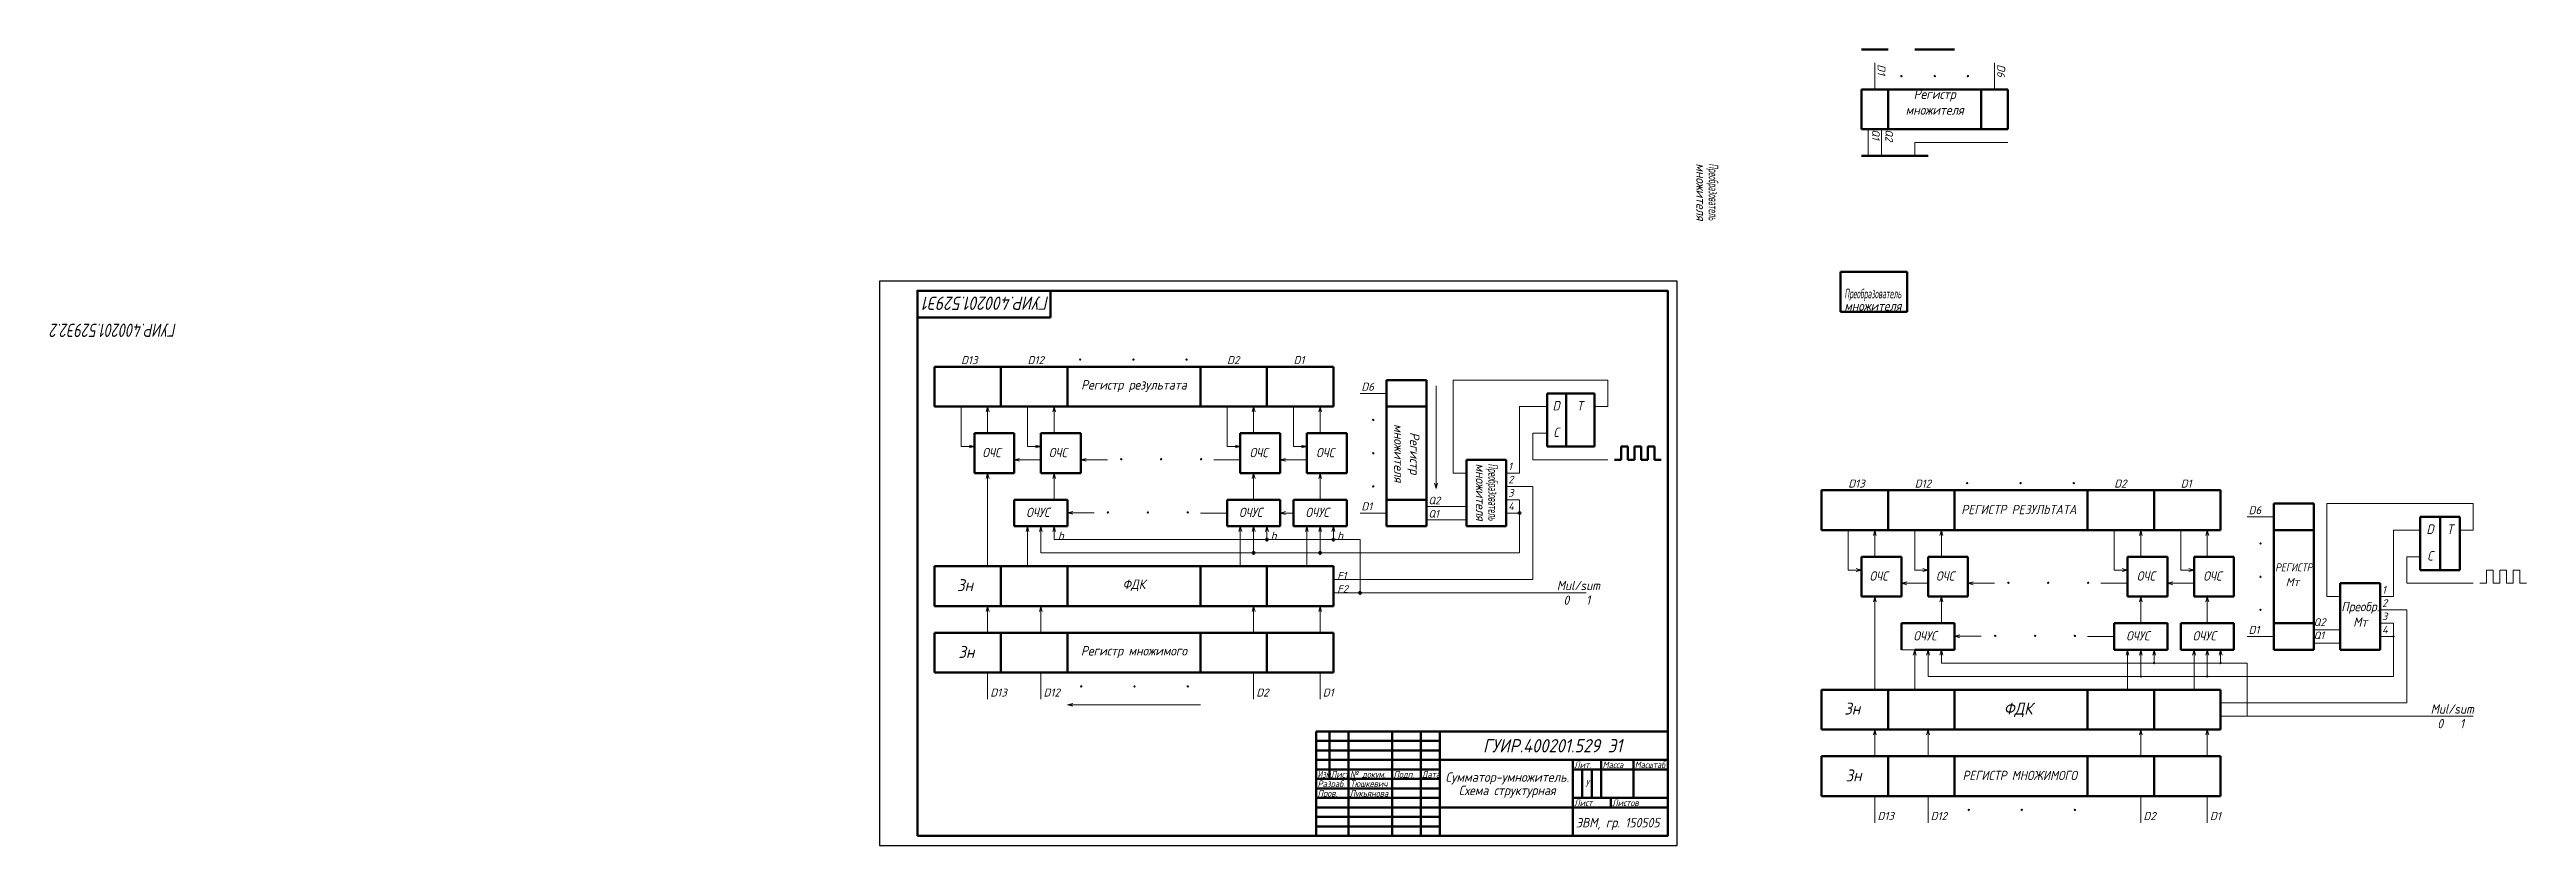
# Model space of a CAD drawing. Header units: millimetres. Extents: x -437 to 867, y 0 to 419.
import ezdxf
from ezdxf.enums import TextEntityAlignment as Align

# ---------------------------------------------------------------- set-up
doc = ezdxf.new("R2010")
doc.units = ezdxf.units.MM
doc.header["$LTSCALE"] = 0.5
doc.layers.get('0').update_dxf_attribs({"lineweight": 60})
doc.layers.get('Defpoints').update_dxf_attribs({"color": 5})
doc.layers.add('4-текст', color=7, linetype='Continuous', true_color=0x00ad00)
doc.styles.get("Standard").update_dxf_attribs({"font": 'ISOCPEUI.TTF', "width": 0.9})

# ---------------------------------------------------------------- blocks, each defined once
blk = doc.blocks.new('_Open30')
at = {"color": 0, "linetype": 'ByBlock', "lineweight": -2}
for p, q in [((-1, 0.27), (0, 0)), ((0, 0), (-1, -0.27)), ((0, 0), (-1, 0))]:
    blk.add_line(p, q, dxfattribs=at)

msp = doc.modelspace()

# ---------------------------------------------------------------- hatches: boundary and pattern name
at = {"lineweight": 20}
h = msp.add_hatch(color=0, dxfattribs=at)
h.set_gradient(color2=(0, 0, 0), tint=1)
h.paths.add_polyline_path([(538, 404.7, 1), (538, 405.3, 1)])
h = msp.add_hatch(color=0, dxfattribs=at)
h.set_gradient(color2=(0, 0, 0), tint=1)
h.paths.add_polyline_path([(555.5, 404.7, 1), (555.5, 405.3, 1)])
h = msp.add_hatch(color=0, dxfattribs=at)
h.set_gradient(color2=(0, 0, 0), tint=1)
h.paths.add_polyline_path([(573, 404.7, 1), (573, 405.3, 1)])
h = msp.add_hatch(color=0, dxfattribs=at)
h.set_gradient(color2=(0, 0, 0), tint=1)
h.paths.add_polyline_path([(106, 255.8, 1), (105.3, 255.8, 1)])
h = msp.add_hatch(color=0, dxfattribs=at)
h.set_gradient(color2=(0, 0, 0), tint=1)
h.paths.add_polyline_path([(134, 255.8, 1), (133.3, 255.8, 1)])
h = msp.add_hatch(color=0, dxfattribs=at)
h.set_gradient(color2=(0, 0, 0), tint=1)
h.paths.add_polyline_path([(162, 255.8, 1), (161.3, 255.8, 1)])
h = msp.add_hatch(color=0, dxfattribs=at)
h.set_gradient(color2=(0, 0, 0), tint=1)
h.paths.add_polyline_path([(260.3, 224, 1), (259.7, 224, 1)])
h = msp.add_hatch(color=0, dxfattribs=at)
h.set_gradient(color2=(0, 0, 0), tint=1)
h.paths.add_polyline_path([(127.7, 203.3, 1), (127, 203.3, 1)])
h = msp.add_hatch(color=0, dxfattribs=at)
h.set_gradient(color2=(0, 0, 0), tint=1)
h.paths.add_polyline_path([(148.7, 203.3, 1), (148, 203.3, 1)])
h = msp.add_hatch(color=0, dxfattribs=at)
h.set_gradient(color2=(0, 0, 0), tint=1)
h.paths.add_polyline_path([(169.7, 203.3, 1), (169, 203.3, 1)])
h = msp.add_hatch(color=0, dxfattribs=at)
h.set_gradient(color2=(0, 0, 0), tint=1)
h.paths.add_polyline_path([(260.3, 206.5, 1), (259.7, 206.5, 1)])
h = msp.add_hatch(color=0, dxfattribs=at)
h.set_gradient(color2=(0, 0, 0), tint=1)
h.paths.add_polyline_path([(260.3, 189, 1), (259.7, 189, 1)])
h = msp.add_hatch(color=0, dxfattribs=at)
h.set_gradient(color2=(0, 0, 0), tint=1)
h.paths.add_polyline_path([(573, 190.8, 1), (572.3, 190.8, 1)])
h = msp.add_hatch(color=0, dxfattribs=at)
h.set_gradient(color2=(0, 0, 0), tint=1)
h.paths.add_polyline_path([(601, 190.8, 1), (600.3, 190.8, 1)])
h = msp.add_hatch(color=0, dxfattribs=at)
h.set_gradient(color2=(0, 0, 0), tint=1)
h.paths.add_polyline_path([(629, 190.8, 1), (628.3, 190.8, 1)])
h = msp.add_hatch(color=0, dxfattribs=at)
h.set_gradient(color2=(0, 0, 0), tint=1)
h.paths.add_polyline_path([(120.7, 175.3, 1), (120, 175.3, 1)])
h = msp.add_hatch(color=0, dxfattribs=at)
h.set_gradient(color2=(0, 0, 0), tint=1)
h.paths.add_polyline_path([(141.7, 175.3, 1), (141, 175.3, 1)])
h = msp.add_hatch(color=0, dxfattribs=at)
h.set_gradient(color2=(0, 0, 0), tint=1)
h.paths.add_polyline_path([(162.7, 175.3, 1), (162, 175.3, 1)])
h = msp.add_hatch(color=0, dxfattribs=at)
h.set_gradient(color2=(0, 0, 0), tint=1)
edge = h.paths.add_edge_path()
edge.add_arc((337, 175), 0.5, 0, 360)
h = msp.add_hatch(color=0, dxfattribs=at)
h.set_gradient(color2=(0, 0, 0), tint=1)
edge = h.paths.add_edge_path()
edge.add_arc((204, 161), 0.5, 0, 360)
h = msp.add_hatch(color=0, dxfattribs=at)
h.set_gradient(color2=(0, 0, 0), tint=1)
edge = h.paths.add_edge_path()
edge.add_arc((239, 161), 0.5, 0, 360)
h = msp.add_hatch(color=0, dxfattribs=at)
h.set_gradient(color2=(0, 0, 0), tint=1)
h.paths.add_polyline_path([(727.3, 159, 1), (726.7, 159, 1)])
h = msp.add_hatch(color=0, dxfattribs=at)
h.set_gradient(color2=(0, 0, 0), tint=1)
edge = h.paths.add_edge_path()
edge.add_arc((197, 154), 0.5, 0, 360)
h = msp.add_hatch(color=0, dxfattribs=at)
h.set_gradient(color2=(0, 0, 0), tint=1)
edge = h.paths.add_edge_path()
edge.add_arc((232, 154), 0.5, 0, 360)
h = msp.add_hatch(color=0, dxfattribs=at)
h.set_gradient(color2=(0, 0, 0), tint=1)
edge = h.paths.add_edge_path()
edge.add_arc((253, 133), 0.5, 0, 360)
h = msp.add_hatch(color=0, dxfattribs=at)
h.set_gradient(color2=(0, 0, 0), tint=1)
h.paths.add_polyline_path([(594.7, 138.3, 1), (594, 138.3, 1)])
h = msp.add_hatch(color=0, dxfattribs=at)
h.set_gradient(color2=(0, 0, 0), tint=1)
h.paths.add_polyline_path([(615.7, 138.3, 1), (615, 138.3, 1)])
h = msp.add_hatch(color=0, dxfattribs=at)
h.set_gradient(color2=(0, 0, 0), tint=1)
h.paths.add_polyline_path([(636.7, 138.3, 1), (636, 138.3, 1)])
h = msp.add_hatch(color=0, dxfattribs=at)
h.set_gradient(color2=(0, 0, 0), tint=1)
h.paths.add_polyline_path([(727.3, 141.5, 1), (726.7, 141.5, 1)])
h = msp.add_hatch(color=0, dxfattribs=at)
h.set_gradient(color2=(0, 0, 0), tint=1)
h.paths.add_polyline_path([(727.3, 124, 1), (726.7, 124, 1)])
h = msp.add_hatch(color=0, dxfattribs=at)
h.set_gradient(color2=(0, 0, 0), tint=1)
h.paths.add_polyline_path([(587.7, 110.3, 1), (587, 110.3, 1)])
h = msp.add_hatch(color=0, dxfattribs=at)
h.set_gradient(color2=(0, 0, 0), tint=1)
h.paths.add_polyline_path([(608.7, 110.3, 1), (608, 110.3, 1)])
h = msp.add_hatch(color=0, dxfattribs=at)
h.set_gradient(color2=(0, 0, 0), tint=1)
h.paths.add_polyline_path([(629.7, 110.3, 1), (629, 110.3, 1)])
h = msp.add_hatch(color=0, dxfattribs=at)
h.set_gradient(color2=(0, 0, 0), tint=1)
h.paths.add_polyline_path([(797.3, 110, 1), (796.7, 110, 1)])
h = msp.add_hatch(color=0, dxfattribs=at)
h.set_gradient(color2=(0, 0, 0), tint=1)
h.paths.add_polyline_path([(671.3, 96, 1), (670.7, 96, 1)])
h = msp.add_hatch(color=0, dxfattribs=at)
h.set_gradient(color2=(0, 0, 0), tint=1)
h.paths.add_polyline_path([(706.3, 96, 1), (705.7, 96, 1)])
h = msp.add_hatch(color=0, dxfattribs=at)
h.set_gradient(color2=(0, 0, 0), tint=1)
h.paths.add_polyline_path([(106.7, 83.7, 1), (106, 83.7, 1)])
h = msp.add_hatch(color=0, dxfattribs=at)
h.set_gradient(color2=(0, 0, 0), tint=1)
h.paths.add_polyline_path([(134.7, 83.7, 1), (134, 83.7, 1)])
h = msp.add_hatch(color=0, dxfattribs=at)
h.set_gradient(color2=(0, 0, 0), tint=1)
h.paths.add_polyline_path([(162.7, 83.7, 1), (162, 83.7, 1)])
h = msp.add_hatch(color=0, dxfattribs=at)
h.set_gradient(color2=(0, 0, 0), tint=1)
h.paths.add_polyline_path([(664.3, 89, 1), (663.7, 89, 1)])
h = msp.add_hatch(color=0, dxfattribs=at)
h.set_gradient(color2=(0, 0, 0), tint=1)
h.paths.add_polyline_path([(699.3, 89, 1), (698.7, 89, 1)])
h = msp.add_hatch(color=0, dxfattribs=at)
h.set_gradient(color2=(0, 0, 0), tint=1)
h.paths.add_polyline_path([(573.7, 18.7, 1), (573, 18.7, 1)])
h = msp.add_hatch(color=0, dxfattribs=at)
h.set_gradient(color2=(0, 0, 0), tint=1)
h.paths.add_polyline_path([(601.7, 18.7, 1), (601, 18.7, 1)])
h = msp.add_hatch(color=0, dxfattribs=at)
h.set_gradient(color2=(0, 0, 0), tint=1)
h.paths.add_polyline_path([(629.7, 18.7, 1), (629, 18.7, 1)])

# ---------------------------------------------------------------- linework, layer by layer
at = {"color": 0, "lineweight": 100}
for p, q in [((531, 419), (517, 419)), ((566, 419), (545, 419)), ((517, 377), (517, 398)), ((517, 398), (531, 398)), ((538, 398), (531, 398)), ((531, 398), (531, 377)), ((587, 398), (538, 398)), ((580, 377), (580, 398)), ((587, 398), (594, 398)), ((594, 398), (594, 377)), ((531, 377), (517, 377)), ((580, 377), (531, 377)), ((594, 377), (580, 377)), ((520.5, 363), (517, 363)), ((552, 363), (520.5, 363)), ((552, 363), (545, 363)), ((541, 302), (506, 302)), ((506, 302), (506, 281)), ((541, 302), (534, 302)), ((541, 281), (541, 302)), ((506, 281), (537.5, 281)), ((506, 281), (513, 281)), ((537.5, 281), (541, 281)), ((29, 231), (29, 252)), ((29, 252), (232, 252)), ((64, 252), (64, 231)), ((99, 231), (99, 252)), ((169, 252), (169, 231)), ((204, 231), (204, 252)), ((232, 252), (239, 252)), ((239, 252), (239, 231)), ((267, 238), (267, 245)), ((267, 245), (288, 245)), ((267, 238), (267, 189)), ((288, 245), (288, 231)), ((372, 238), (351.5, 238)), ((361.5, 210), (361.5, 238)), ((197, 231), (29, 231)), ((29, 231), (43, 231)), ((232, 231), (197, 231)), ((239, 231), (232, 231)), ((288, 231), (267, 231)), ((288, 231), (288, 182)), ((50, 196), (50, 217)), ((50, 217), (71, 217)), ((50, 217), (50, 210)), ((50, 217), (57, 217)), ((71, 217), (71, 196)), ((85, 210), (85, 217)), ((85, 217), (106, 217)), ((85, 217), (92, 217)), ((85, 196), (85, 210)), ((106, 217), (106, 196)), ((211, 217), (190, 217)), ((190, 217), (190, 196)), ((211, 203), (211, 217)), ((225, 196), (225, 217)), ((225, 217), (232, 217)), ((225, 217), (225, 210)), ((232, 217), (246, 217)), ((246, 217), (246, 196)), ((351.5, 210), (372, 210)), ((351.5, 210), (361.5, 210)), ((390.5, 203), (390.5, 210)), ((390.5, 210), (394, 210)), ((394, 210), (394, 203)), ((397.5, 203), (397.5, 210)), ((397.5, 210), (401, 210)), ((401, 210), (401, 203)), ((404.5, 203), (404.5, 210)), ((404.5, 210), (408, 210)), ((408, 210), (408, 203)), ((57, 196), (50, 196)), ((71, 196), (57, 196)), ((85, 196), (85, 203)), ((106, 196), (85, 196)), ((106, 196), (106, 203)), ((190, 196), (190, 203)), ((190, 196), (211, 196)), ((190, 196), (197, 196)), ((211, 196), (211, 203)), ((225, 196), (225, 203)), ((246, 196), (225, 196)), ((225, 196), (232, 196)), ((330, 203), (309, 203)), ((309, 203), (309, 171.5)), ((309, 203), (309, 196)), ((330, 168), (330, 203)), ((390.5, 203), (387, 203)), ((394, 203), (397.5, 203)), ((401, 203), (404.5, 203)), ((408, 203), (411.5, 203)), ((267, 189), (267, 182)), ((496, 166), (496, 187)), ((496, 187), (699, 187)), ((531, 187), (531, 166)), ((566, 166), (566, 187)), ((636, 187), (636, 166)), ((671, 166), (671, 187)), ((699, 187), (706, 187)), ((706, 187), (706, 166)), ((71, 168), (71, 182)), ((71, 182), (99, 182)), ((99, 182), (92, 182)), ((99, 182), (99, 168)), ((183, 168), (183, 182)), ((183, 182), (204, 182)), ((211, 182), (204, 182)), ((211, 182), (211, 168)), ((246, 182), (218, 182)), ((218, 182), (218, 168)), ((246, 182), (246, 168)), ((267, 182), (288, 182)), ((267, 168), (267, 182)), ((288, 182), (288, 168)), ((309, 171.5), (309, 168)), ((330, 168), (330, 175)), ((734, 173), (734, 180)), ((734, 180), (755, 180)), ((734, 173), (734, 124)), ((755, 180), (755, 166)), ((832, 173), (811, 173)), ((821.5, 145), (821.5, 173)), ((832, 166), (832, 173)), ((78, 168), (71, 168)), ((99, 168), (78, 168)), ((211, 168), (183, 168)), ((218, 168), (246, 168)), ((288, 168), (267, 168)), ((309, 168), (330, 168)), ((664, 166), (496, 166)), ((496, 166), (510, 166)), ((699, 166), (664, 166)), ((706, 166), (699, 166)), ((755, 166), (734, 166)), ((755, 166), (755, 117)), ((832, 145), (832, 166)), ((29, 126), (29, 147)), ((29, 126), (29, 147)), ((29, 147), (64, 147)), ((29, 126), (29, 147)), ((29, 147), (232, 147)), ((64, 147), (57, 147)), ((64, 147), (57, 147)), ((57, 147), (99, 147)), ((99, 147), (57, 147)), ((64, 147), (64, 126)), ((64, 147), (85, 147)), ((64, 147), (78, 147)), ((99, 126), (99, 147)), ((99, 147), (162, 147)), ((99, 147), (169, 147)), ((169, 147), (169, 126)), ((197, 147), (190, 147)), ((204, 147), (190, 147)), ((197, 147), (232, 147)), ((204, 126), (204, 147)), ((232, 147), (225, 147)), ((239, 147), (225, 147)), ((232, 147), (239, 147)), ((239, 147), (239, 126)), ((239, 147), (239, 126)), ((517, 131), (517, 152)), ((517, 152), (538, 152)), ((517, 152), (517, 145)), ((517, 152), (524, 152)), ((538, 152), (538, 131)), ((552, 145), (552, 152)), ((552, 152), (573, 152)), ((552, 152), (559, 152)), ((552, 131), (552, 145)), ((573, 152), (573, 131)), ((678, 152), (657, 152)), ((657, 152), (657, 131)), ((678, 138), (678, 152)), ((692, 131), (692, 152)), ((692, 152), (699, 152)), ((692, 152), (692, 145)), ((699, 152), (713, 152)), ((713, 152), (713, 131)), ((811, 145), (832, 145)), ((524, 131), (517, 131)), ((538, 131), (524, 131)), ((552, 131), (552, 138)), ((573, 131), (552, 131)), ((573, 131), (573, 138)), ((657, 131), (657, 138)), ((657, 131), (678, 131)), ((657, 131), (664, 131)), ((678, 131), (678, 138)), ((692, 131), (692, 138)), ((713, 131), (692, 131)), ((692, 131), (699, 131)), ((790, 138), (769, 138)), ((769, 138), (769, 106.5)), ((769, 138), (769, 131)), ((790, 103), (790, 138)), ((197, 126), (29, 126)), ((64, 126), (57, 126)), ((64, 126), (99, 126)), ((99, 126), (85, 126)), ((162, 126), (197, 126)), ((197, 126), (190, 126)), ((232, 126), (197, 126)), ((232, 126), (225, 126)), ((239, 126), (232, 126)), ((734, 124), (734, 117)), ((29, 91), (29, 112)), ((29, 91), (29, 112)), ((29, 112), (64, 112)), ((29, 91), (29, 112)), ((29, 112), (232, 112)), ((64, 112), (57, 112)), ((64, 112), (64, 91)), ((64, 112), (85, 112)), ((99, 91), (99, 112)), ((99, 112), (162, 112)), ((99, 112), (169, 112)), ((169, 112), (169, 91)), ((197, 112), (190, 112)), ((197, 112), (232, 112)), ((204, 91), (204, 112)), ((232, 112), (225, 112)), ((232, 112), (239, 112)), ((239, 112), (239, 91)), ((239, 112), (239, 91)), ((538, 103), (538, 117)), ((538, 117), (566, 117)), ((566, 117), (559, 117)), ((566, 117), (566, 103)), ((650, 103), (650, 117)), ((650, 117), (671, 117)), ((678, 117), (671, 117)), ((678, 117), (678, 103)), ((713, 117), (685, 117)), ((685, 117), (685, 103)), ((713, 117), (713, 103)), ((734, 117), (755, 117)), ((734, 103), (734, 117)), ((755, 117), (755, 103)), ((769, 106.5), (769, 103)), ((790, 103), (790, 110)), ((566, 103), (545, 103)), ((678, 103), (650, 103)), ((685, 103), (713, 103)), ((755, 103), (734, 103)), ((769, 103), (790, 103)), ((197, 91), (29, 91)), ((64, 91), (57, 91)), ((64, 91), (99, 91)), ((99, 91), (85, 91)), ((162, 91), (197, 91)), ((197, 91), (190, 91)), ((232, 91), (197, 91)), ((232, 91), (225, 91)), ((239, 91), (232, 91)), ((496, 61), (496, 82)), ((496, 61), (496, 82)), ((496, 82), (531, 82)), ((496, 61), (496, 82)), ((496, 82), (699, 82)), ((531, 82), (524, 82)), ((531, 82), (524, 82)), ((524, 82), (566, 82)), ((566, 82), (524, 82)), ((531, 82), (531, 61)), ((531, 82), (552, 82)), ((531, 82), (545, 82)), ((566, 61), (566, 82)), ((566, 82), (629, 82)), ((566, 82), (636, 82)), ((636, 82), (636, 61)), ((664, 82), (657, 82)), ((671, 82), (657, 82)), ((664, 82), (699, 82)), ((671, 61), (671, 82)), ((699, 82), (692, 82)), ((706, 82), (692, 82)), ((699, 82), (706, 82)), ((706, 82), (706, 61)), ((706, 82), (706, 61)), ((664, 61), (496, 61)), ((531, 61), (524, 61)), ((531, 61), (566, 61)), ((566, 61), (552, 61)), ((629, 61), (664, 61)), ((664, 61), (657, 61)), ((699, 61), (664, 61)), ((699, 61), (692, 61)), ((706, 61), (699, 61)), ((496, 26), (496, 47)), ((496, 26), (496, 47)), ((496, 47), (531, 47)), ((496, 26), (496, 47)), ((496, 47), (699, 47)), ((531, 47), (524, 47)), ((531, 47), (531, 26)), ((531, 47), (552, 47)), ((566, 26), (566, 47)), ((566, 47), (629, 47)), ((566, 47), (636, 47)), ((636, 47), (636, 26)), ((664, 47), (657, 47)), ((664, 47), (699, 47)), ((671, 26), (671, 47)), ((699, 47), (692, 47)), ((699, 47), (706, 47)), ((706, 47), (706, 26)), ((706, 47), (706, 26)), ((664, 26), (496, 26)), ((531, 26), (524, 26)), ((531, 26), (566, 26)), ((566, 26), (552, 26)), ((629, 26), (664, 26)), ((664, 26), (657, 26)), ((699, 26), (664, 26)), ((699, 26), (692, 26)), ((706, 26), (699, 26))]:
    msp.add_line(p, q, dxfattribs=at)
at = {"color": 0, "lineweight": 20}
for p, q in [((524, 398), (524, 412)), ((587, 398), (587, 412)), ((517, 398), (524, 398)), ((580, 398), (587, 398)), ((517, 377), (520.5, 377)), ((520.5, 377), (520.5, 363)), ((527.5, 363), (527.5, 377)), ((531, 377), (580, 377)), ((545, 363), (545, 370)), ((545, 370), (594, 370)), ((520.5, 363), (527.5, 363)), ((537.5, 281), (530.5, 281)), ((29, 231), (29, 252)), ((29, 231), (29, 252)), ((29, 252), (64, 252)), ((64, 252), (57, 252)), ((64, 252), (85, 252)), ((99, 252), (162, 252)), ((99, 252), (169, 252)), ((197, 252), (190, 252)), ((197, 252), (232, 252)), ((232, 252), (225, 252)), ((239, 252), (239, 231)), ((267, 238), (253, 238)), ((267, 231), (267, 238)), ((293, 235), (293, 242)), ((302, 196), (302, 245)), ((302, 245), (379, 245)), ((43, 210), (43, 231)), ((43, 231), (43, 214.2)), ((64, 231), (57, 231)), ((57, 217), (57, 224)), ((64, 231), (99, 231)), ((64, 231), (78, 231)), ((78, 231), (78, 210)), ((99, 231), (85, 231)), ((92, 217), (92, 224)), ((162, 231), (197, 231)), ((169, 231), (183, 231)), ((183, 231), (183, 210)), ((197, 231), (190, 231)), ((197, 224), (197, 217)), ((218, 210), (218, 231)), ((232, 231), (225, 231)), ((232, 224), (232, 217)), ((288, 182), (288, 231)), ((351, 231), (337, 231)), ((337, 231), (337, 203)), ((379, 231), (376.5, 231)), ((351, 217), (344, 217)), ((344, 217), (344, 203)), ((85, 203), (78, 203)), ((113, 203), (120, 203)), ((190, 203), (176, 203)), ((225, 203), (218, 203)), ((309, 196), (302, 196)), ((337, 196), (330, 196)), ((337, 203), (337, 196)), ((344, 203), (379, 203)), ((57, 147), (57, 189)), ((92, 182), (92, 189)), ((197, 189), (197, 182)), ((232, 189), (232, 182)), ((344, 189), (330, 189)), ((344, 189), (344, 140)), ((496, 166), (496, 187)), ((496, 166), (496, 187)), ((496, 187), (531, 187)), ((531, 187), (524, 187)), ((531, 187), (552, 187)), ((566, 187), (629, 187)), ((566, 187), (636, 187)), ((664, 187), (657, 187)), ((664, 187), (699, 187)), ((699, 187), (692, 187)), ((706, 187), (706, 166)), ((99, 168), (99, 175)), ((183, 175), (176, 175)), ((183, 168), (183, 175)), ((197, 182), (204, 182)), ((267, 175), (253, 175)), ((267, 168), (267, 175)), ((302, 178.5), (288, 178.5)), ((288, 168), (288, 171.5)), ((288, 171.5), (302, 171.5)), ((309, 171.5), (309, 178.5)), ((337, 182), (330, 182)), ((330, 175), (336.5, 175)), ((337, 175.5), (337, 182)), ((337, 174.5), (337, 154)), ((734, 173), (720, 173)), ((734, 166), (734, 173)), ((762, 131), (762, 180)), ((762, 180), (839, 180)), ((839, 180), (839, 166)), ((78, 147), (78, 161)), ((85, 154), (85, 161)), ((99, 161), (92, 161)), ((203.5, 161), (99, 161)), ((190, 147), (190, 161)), ((190, 161), (197, 161)), ((197, 161), (197, 154.5)), ((197, 154.5), (197, 161)), ((197, 161), (203.5, 161)), ((238.5, 161), (204.5, 161)), ((225, 147), (225, 161)), ((225, 161), (232, 161)), ((232, 161), (232, 154.5)), ((232, 161), (238.5, 161)), ((232, 154.5), (232, 161)), ((253, 161), (239.5, 161)), ((253, 140), (253, 161)), ((253, 161), (253, 154)), ((510, 145), (510, 166)), ((510, 166), (510, 149.2)), ((531, 166), (524, 166)), ((524, 152), (524, 159)), ((531, 166), (566, 166)), ((531, 166), (545, 166)), ((545, 166), (545, 145)), ((566, 166), (552, 166)), ((559, 152), (559, 159)), ((629, 166), (664, 166)), ((636, 166), (650, 166)), ((650, 166), (650, 145)), ((664, 166), (657, 166)), ((664, 159), (664, 152)), ((685, 145), (685, 166)), ((699, 166), (692, 166)), ((699, 159), (699, 152)), ((755, 117), (755, 166)), ((811, 166), (797, 166)), ((797, 166), (797, 138)), ((839, 166), (832, 166)), ((92, 154), (85, 154)), ((196.5, 154), (92, 154)), ((231.5, 154), (197.5, 154)), ((232.3, 154), (231.7, 154)), ((232, 154), (232, 154.3)), ((232, 154.3), (232, 154)), ((330, 154), (232.5, 154)), ((253, 154), (323, 154)), ((811, 152), (804, 152)), ((804, 152), (804, 138)), ((811, 145), (821.5, 145)), ((846, 138), (846, 145)), ((846, 145), (849.5, 145)), ((849.5, 145), (849.5, 138)), ((853, 138), (853, 145)), ((853, 145), (856.5, 145)), ((856.5, 145), (856.5, 138)), ((860, 138), (860, 145)), ((860, 145), (863.5, 145)), ((863.5, 145), (863.5, 138)), ((239, 140), (337, 140)), ((239, 133), (372, 133)), ((239, 133), (253, 133)), ((253, 133), (253, 140)), ((552, 138), (545, 138)), ((580, 138), (587, 138)), ((657, 138), (643, 138)), ((692, 138), (685, 138)), ((769, 131), (762, 131)), ((797, 131), (790, 131)), ((797, 138), (797, 131)), ((804, 138), (839, 138)), ((846, 138), (842.5, 138)), ((849.5, 138), (853, 138)), ((856.5, 138), (860, 138)), ((863.5, 138), (867, 138)), ((57, 119), (57, 112)), ((85, 119), (85, 112)), ((197, 119), (197, 112)), ((232, 119), (232, 112)), ((524, 82), (524, 124)), ((559, 117), (559, 124)), ((664, 124), (664, 117)), ((699, 124), (699, 117)), ((804, 124), (790, 124)), ((804, 124), (804, 75)), ((566, 103), (566, 110)), ((650, 110), (643, 110)), ((650, 103), (650, 110)), ((664, 117), (671, 117)), ((734, 110), (720, 110)), ((734, 103), (734, 110)), ((769, 113.5), (755, 113.5)), ((755, 103), (755, 106.5)), ((755, 106.5), (769, 106.5)), ((769, 106.5), (769, 113.5)), ((797, 117), (790, 117)), ((790, 110), (797, 110)), ((797, 110), (797, 117)), ((797, 110), (797, 89)), ((545, 103), (538, 103)), ((545, 82), (545, 96)), ((552, 89), (552, 96)), ((566, 96), (559, 96)), ((720, 96), (566, 96)), ((657, 82), (657, 96)), ((657, 96), (664, 96)), ((664, 96), (664, 89)), ((664, 89), (664, 96)), ((664, 96), (671, 96)), ((692, 82), (692, 96)), ((692, 96), (699, 96)), ((699, 96), (699, 89)), ((699, 89), (699, 96)), ((699, 96), (706, 96)), ((720, 75), (720, 96)), ((720, 96), (720, 89)), ((57, 91), (57, 77)), ((85, 91), (85, 77)), ((197, 91), (197, 77)), ((232, 91), (232, 77)), ((559, 89), (552, 89)), ((797, 89), (559, 89)), ((720, 89), (790, 89)), ((143.8, 74), (169, 74)), ((706, 75), (804, 75)), ((706, 68), (839, 68)), ((706, 68), (720, 68)), ((720, 68), (720, 75)), ((524, 54), (524, 47)), ((552, 54), (552, 47)), ((664, 54), (664, 47)), ((699, 54), (699, 47)), ((524, 26), (524, 12)), ((552, 26), (552, 12)), ((664, 26), (664, 12)), ((699, 26), (699, 12))]:
    msp.add_line(p, q, dxfattribs=at)
at = {"lineweight": 70}
for p, q in [((90, 292), (90, 278)), ((20, 278), (90, 278)), ((415, 60), (230, 60)), ((230, 5), (230, 60)), ((230, 55), (295, 55)), ((237, 60), (237, 35)), ((247, 5), (247, 60)), ((270, 60), (270, 5)), ((285, 5), (285, 60)), ((295, 60), (295, 5)), ((230, 50), (295, 50)), ((230, 45), (295, 45)), ((230, 40), (295, 40)), ((295, 45), (415, 45)), ((365, 5), (365, 45)), ((365, 45), (365, 40)), ((365, 40), (415, 40)), ((370, 25), (370, 40)), ((375, 40), (375, 25)), ((380, 45), (380, 25)), ((397, 25), (397, 45)), ((230, 35), (295, 35)), ((230, 30), (295, 30)), ((230, 25), (295, 25)), ((230, 20), (295, 20)), ((230, 15), (295, 15)), ((295, 20), (415, 20)), ((365, 25), (415, 25)), ((385, 20), (385, 25)), ((230, 10), (295, 10))]:
    msp.add_line(p, q, dxfattribs=at)
at = {"lineweight": 100}
for p, q in [((361.5, 238), (351.5, 238)), ((351.5, 238), (351.5, 210)), ((376.5, 238), (372, 238)), ((376.5, 210), (376.5, 238)), ((351.5, 231), (351.5, 217)), ((361.5, 210), (376.5, 210)), ((811, 173), (811, 145))]:
    msp.add_line(p, q, dxfattribs=at)
at = {"lineweight": 20}
for p, q in [((383.5, 245), (379, 245)), ((383.5, 231), (383.5, 245)), ((337, 231), (351.5, 231)), ((376.5, 231), (383.5, 231)), ((351.5, 217), (351, 217)), ((379, 203), (383.5, 203)), ((106, 175.1), (113, 175.1)), ((183, 175), (169, 175)), ((302, 178.5), (309, 178.5)), ((302, 171.5), (309, 171.5)), ((337, 154), (330, 154)), ((337, 140), (344, 140)), ((573, 110.1), (580, 110.1)), ((650, 110), (636, 110))]:
    msp.add_line(p, q, dxfattribs=at)
at = {"lineweight": 70}
msp.add_lwpolyline([(20, 5), (415, 5), (415, 292), (20, 292)], close=True, dxfattribs=at)
at = {"color": 0, "linetype": 'ByBlock', "lineweight": 20}
for points in [[(293, 188), (293, 235)], [(57, 228.2), (57, 224)], [(92, 228.2), (92, 224)], [(197, 228.2), (197, 224)], [(232, 228.2), (232, 224)], [(47.2, 210), (43, 210)], [(82.2, 210), (78, 210)], [(187.2, 210), (183, 210)], [(222.2, 210), (218, 210)], [(73.8, 203), (78, 203)], [(108.8, 203), (113, 203)], [(213.8, 203), (218, 203)], [(57, 193.2), (57, 189)], [(92, 193.2), (92, 189)], [(197, 193.2), (197, 189)], [(232, 193.2), (232, 189)], [(101.8, 175.1), (106, 175.1)], [(213.8, 175), (218, 175)], [(78, 165.2), (78, 161)], [(85, 165.2), (85, 161)], [(92, 165.2), (92, 161)], [(190, 165.2), (190, 161)], [(197, 165.2), (197, 161)], [(204, 165.2), (204, 161.5)], [(225, 165.2), (225, 161)], [(232, 165.2), (232, 161)], [(239, 165.2), (239, 161.5)], [(524, 163.2), (524, 159)], [(559, 163.2), (559, 159)], [(664, 163.2), (664, 159)], [(699, 163.2), (699, 159)], [(514.2, 145), (510, 145)], [(549.2, 145), (545, 145)], [(654.2, 145), (650, 145)], [(689.2, 145), (685, 145)], [(540.8, 138), (545, 138)], [(575.8, 138), (580, 138)], [(680.8, 138), (685, 138)], [(57, 123.2), (57, 119)], [(85, 123.2), (85, 119)], [(197, 123.2), (197, 119)], [(232, 123.2), (232, 119)], [(524, 128.2), (524, 124)], [(559, 128.2), (559, 124)], [(664, 128.2), (664, 124)], [(699, 128.2), (699, 124)], [(568.8, 110.1), (573, 110.1)], [(545, 100.2), (545, 96)], [(552, 100.2), (552, 96)], [(559, 100.2), (559, 96)], [(657, 100.2), (657, 96)], [(664, 100.2), (664, 96)], [(671, 100.2), (671, 96)], [(692, 100.2), (692, 96)], [(699, 100.2), (699, 96)], [(706, 100.2), (706, 96)], [(101.8, 74), (143.8, 74)], [(524, 58.2), (524, 54)], [(552, 58.2), (552, 54)], [(664, 58.2), (664, 54)], [(699, 58.2), (699, 54)]]:
    msp.add_lwpolyline(points, dxfattribs=at)
at = {"color": 0, "lineweight": 20}
for centre in [(538, 405), (555.5, 405), (573, 405), (105.7, 255.8), (133.7, 255.8), (161.7, 255.8), (260, 224), (127.3, 203.3), (148.3, 203.3), (169.3, 203.3), (260, 206.5), (260, 189), (572.6, 190.8), (600.7, 190.8), (628.7, 190.8), (120.3, 175.3), (141.3, 175.3), (162.3, 175.3), (727, 159), (594.3, 138.3), (615.3, 138.3), (636.3, 138.3), (727, 141.5), (727, 124), (587.4, 110.3), (608.4, 110.3), (629.3, 110.3), (797, 110), (671, 96), (706, 96), (106.3, 83.7), (134.3, 83.7), (162.3, 83.7), (664, 89), (699, 89), (573.4, 18.7), (601.3, 18.7), (629.3, 18.7)]:
    msp.add_circle(centre, 0.35, dxfattribs=at)
for centre in [(337, 175), (204, 161), (239, 161), (197, 154), (232, 154), (253, 133)]:
    msp.add_circle(centre, 0.5)
at = {"layer": 'Defpoints'}
msp.add_lwpolyline([(0, 0), (420, 0), (420, 297), (0, 297)], close=True, dxfattribs=at)

# ---------------------------------------------------------------- block references
at = {"color": 0, "lineweight": 20, "xscale": 2.8, "yscale": 2.8, "zscale": 2.8}
for p, rotation in [((57, 231), 90), ((92, 231), 90), ((197, 231), 90), ((232, 231), 90), ((57, 196), 90), ((71, 203), 180), ((92, 196), 90), ((106, 203), 180), ((197, 196), 90), ((211, 203), 180), ((232, 196), 90), ((293, 188), 270), ((99, 175.1), 180), ((211, 175), 180), ((78, 168), 90), ((85, 168), 90), ((92, 168), 90), ((190, 168), 90), ((197, 168), 90), ((204, 168), 90), ((225, 168), 90), ((232, 168), 90), ((239, 168), 90), ((524, 166), 90), ((559, 166), 90), ((664, 166), 90), ((699, 166), 90), ((524, 131), 90), ((538, 138), 180), ((559, 131), 90), ((573, 138), 180), ((664, 131), 90), ((678, 138), 180), ((699, 131), 90), ((57, 126), 90), ((85, 126), 90), ((197, 126), 90), ((232, 126), 90), ((566, 110.1), 180), ((545, 103), 90), ((552, 103), 90), ((559, 103), 90), ((657, 103), 90), ((664, 103), 90), ((671, 103), 90), ((692, 103), 90), ((699, 103), 90), ((706, 103), 90), ((99, 74), 180), ((524, 61), 90), ((552, 61), 90), ((664, 61), 90), ((699, 61), 90)]:
    msp.add_blockref('_Open30', p, dxfattribs=dict(at, rotation=rotation))
for p in [(50, 210), (85, 210), (190, 210), (225, 210), (517, 145), (552, 145), (657, 145), (692, 145)]:
    msp.add_blockref('_Open30', p, dxfattribs=at)

# ---------------------------------------------------------------- texts
at = {"color": 0, "lineweight": 20}
for s, height, p in [('D1', 4.2, (529.6, 411.3)), ('D6', 4.2, (592.6, 411.3)), ('Q1', 4, (526.6, 377)), ('Q2', 4, (533.6, 377))]:
    msp.add_text(s, height=height, rotation=270, dxfattribs=at).set_placement(p, align=Align.TOP_LEFT)
for s, width, p, p2 in [('множителя', 0.84381, (430, 359), (430, 329)), ('Преобразователь', 0.5292, (436.5, 359), (436.5, 329)), ('множителя', 0.84381, (314, 201), (314, 171)), ('Преобразователь', 0.5292, (320.5, 201), (320.5, 171))]:
    msp.add_text(s, height=5, rotation=270, dxfattribs=dict(width=width)).set_placement(p, p2, align=Align.FIT)
at = {"lineweight": 70, "width": 0.805424}
msp.add_text('ГУИР.400201.529Э1', height=7, rotation=180.1159, dxfattribs=at).set_placement((89.5, 289), (23.3, 288.9), align=Align.FIT)
for s, width, p, p2 in [('Преобразователь', 0.5292, (508, 288), (538, 288)), ('множителя', 0.84381, (508, 281.5), (538, 281.5))]:
    msp.add_text(s, height=5, dxfattribs=dict(width=width)).set_placement(p, p2, align=Align.FIT)
at = {"lineweight": 100, "width": 0.730892}
msp.add_text('ГУИР.400201.529Э2.2', height=7, rotation=180.1159, dxfattribs=at).set_placement((-369.8, 274.8), (-436, 274.6), align=Align.FIT)
at = {"color": 0, "lineweight": 20}
for s, height, p in [('D13', 4.2, (43, 257.6)), ('D12', 4.2, (78, 257.6)), ('D2', 4.2, (183, 257.6)), ('D1', 4.2, (218, 257.6)), ('D6', 4.2, (253.7, 243.6)), ('1', 4, (331, 201.6)), ('Q2', 4, (289, 183.6)), ('2', 4, (331, 194.6)), ('3', 4, (331, 187.6)), ('D13', 4.2, (510, 192.6)), ('D12', 4.2, (545, 192.6)), ('D2', 4.2, (650, 192.6)), ('D1', 4.2, (685, 192.6)), ('D1', 4.2, (253.7, 180.6)), ('Q1', 4, (289, 176.6)), ('4', 4, (331, 180.6)), ('D6', 4.2, (720.7, 178.6)), ('h', 4.2, (94, 165.2)), ('h', 4.2, (206, 165.2)), ('h', 4.2, (241, 165.2)), ('F1', 4, (241, 144)), ('F2', 4, (241, 137)), ('Мт', 4.2, (740.3, 140.8)), ('1', 4, (791, 136.6)), ('Q2', 4, (755, 119.6)), ('2', 4, (791, 129.6)), ('3', 4, (791, 122.6)), ('D1', 4.2, (720.7, 115.6)), ('Q1', 4, (755, 112.6)), ('4', 4, (791, 115.6)), ('D13', 4.2, (58.4, 82.6)), ('D12', 4.2, (86.4, 82.6)), ('D2', 4.2, (198.4, 82.6)), ('D1', 4.2, (233.4, 82.6)), ('D13', 4.2, (525.4, 17.6)), ('D12', 4.2, (553.4, 17.6)), ('D2', 4.2, (665.4, 17.6)), ('D1', 4.2, (700.4, 17.6))]:
    msp.add_text(s, height=height, dxfattribs=at).set_placement(p, align=Align.TOP_LEFT)
at = {"color": 0, "lineweight": 100, "width": 0.9}
for s, height, p in [('ОЧС', 4.9, (54.2, 204.4)), ('ОЧС', 4.9, (89.2, 204.4)), ('ОЧС', 4.9, (194.9, 204.4)), ('ОЧС', 4.9, (229.9, 204.4)), ('ОЧС', 4.9, (521.2, 139.4)), ('ОЧС', 4.9, (556.2, 139.4)), ('ОЧС', 4.9, (661.9, 139.4)), ('ОЧС', 4.9, (696.9, 139.4)), ('Зн', 6.3, (40.9, 133.9)), ('Зн', 6.3, (41.6, 98.7)), ('Зн', 6.3, (507.9, 68.9)), ('ФДК', 6.3, (591.9, 68.9)), ('Зн', 6.3, (508.6, 33.7))]:
    msp.add_text(s, height=height, dxfattribs=at).set_placement(p)
at = {"color": 0, "lineweight": 20, "width": 0.9}
for s, p in [('ОЧУС', (77.3, 172.9)), ('ОЧУС', (189.3, 172.9)), ('ОЧУС', (224.3, 172.9)), ('РЕГИСТР РЕЗУЛЬТАТА', (569.5, 174.4)), ('Mul/sum', (356.6, 134.4)), ('0', (360.1, 126.7)), ('1', (372, 126.7)), ('ОЧУС', (544.3, 107.9)), ('ОЧУС', (656.3, 107.9)), ('ОЧУС', (691.3, 107.9)), ('Mul/sum', (816.6, 69.4)), ('0', (820.1, 61.7)), ('1', (832, 61.7))]:
    msp.add_text(s, height=4.9, dxfattribs=at).set_placement(p)
at = {"color": 0, "lineweight": 20, "width": 0.836502}
msp.add_text('РЕГИСТР', height=4.2, dxfattribs=at).set_placement((734.7, 144.3), (754.3, 144.3), align=Align.FIT)
at = {"color": 0, "lineweight": 100, "width": 0.879789}
msp.add_text('РЕГИСТР МНОЖИМОГО', height=4.9, dxfattribs=at).set_placement((570.2, 34.4), (630.4, 34.4), align=Align.FIT)
at = {"lineweight": 70, "width": 0.863386}
msp.add_text('ЭВМ, гр. 150505', height=5, dxfattribs=at).set_placement((366.7, 9.5), (410.7, 9.5), align=Align.FIT)
at = {"char_height": 5, "attachment_point": 1}
for s, width, insert in [('\\pxqc;Регистр множителя', 49, (531, 398)), ('\\pxqc;Регистр результата', 70, (99, 245)), ('\\pxqc;ФДК', 70, (99, 140)), ('\\pxqc;Регистр множимого', 70, (99, 105))]:
    msp.add_mtext_dynamic_manual_height_columns(s, width=width, gutter_width=25, heights=[0], dxfattribs=dict(at, insert=insert))
at = {"lineweight": 100, "char_height": 5, "attachment_point": 1}
for s, insert in [('\\pxqc;D', (351, 234)), ('\\pxqc;T', (363.5, 234)), ('\\pxqc;C', (351, 220))]:
    msp.add_mtext_dynamic_manual_height_columns(s, width=10.5, gutter_width=25, heights=[0], dxfattribs=dict(at, insert=insert))
at = {"insert": (284.3, 231), "char_height": 5, "attachment_point": 1, "rotation": 270}
msp.add_mtext_dynamic_manual_height_columns('\\pxqc;Регистр множителя', width=49, gutter_width=25, heights=[0], dxfattribs=at)
at = {"lineweight": 20, "char_height": 5, "attachment_point": 1}
for s, insert in [('\\pxqc;D', (811, 169)), ('\\pxqc;T', (821.5, 169)), ('\\pxqc;C', (811, 155))]:
    msp.add_mtext_dynamic_manual_height_columns(s, width=10.5, gutter_width=25, heights=[0], dxfattribs=dict(at, insert=insert))
at = {"color": 0, "lineweight": 20, "insert": (769, 128.2), "char_height": 4.9, "attachment_point": 1}
msp.add_mtext_dynamic_manual_height_columns('\\pxqc;Преобр.\\PМт', width=21, gutter_width=24.5, heights=[0], dxfattribs=at)
at = {"lineweight": 70, "attachment_point": 1}
for s, width, insert, char_height in [('\\pxqc;ГУИР.400201.529 Э1', 120, (294.4, 56), 7), ('Лукьянова', 23, (247.5, 29.2), 3.5), ('Тюшкевич', 23, (247.9, 34.3), 3.5), ('У', 5, (371.6, 34.5), 3.5)]:
    msp.add_mtext_dynamic_manual_height_columns(s, width=width, gutter_width=25, heights=[0], dxfattribs=dict(at, insert=insert, char_height=char_height))
at = {"layer": '4-текст', "lineweight": 70}
for s, width, p in [('Изм.', 0.7, (230.7, 35.7)), ('Лист', 0.75, (237.7, 35.7)), ('№ докум.', 0.9, (247.7, 35.7)), ('Подп.', 0.9, (270.7, 35.7)), ('Дата', 0.75, (285.7, 35.7)), ('Лит.', 0.9, (365.7, 40.7)), ('Масса', 0.9, (380.7, 40.7)), ('Масштаб', 0.8, (397.7, 40.7)), ('Разраб.', 0.9, (230.7, 30.7)), ('Пров.', 0.9, (230.7, 25.7)), ('Лист', 0.9, (365.7, 20.7)), ('Листов', 0.9, (385.7, 20.7))]:
    msp.add_text(s, height=3.5, dxfattribs=dict(at, width=width)).set_placement(p)
at = {"layer": '4-текст', "color": 0, "lineweight": 20}
for s, width, p, p2 in [('Сумматор-умножитель.', 0.859892, (298, 33.5), (363, 33.5)), ('Схема структурная', 0.790141, (305, 26.5), (356, 26.5))]:
    msp.add_text(s, height=5, dxfattribs=dict(at, width=width)).set_placement(p, p2, align=Align.FIT)

doc.saveas('drawing.dxf')
